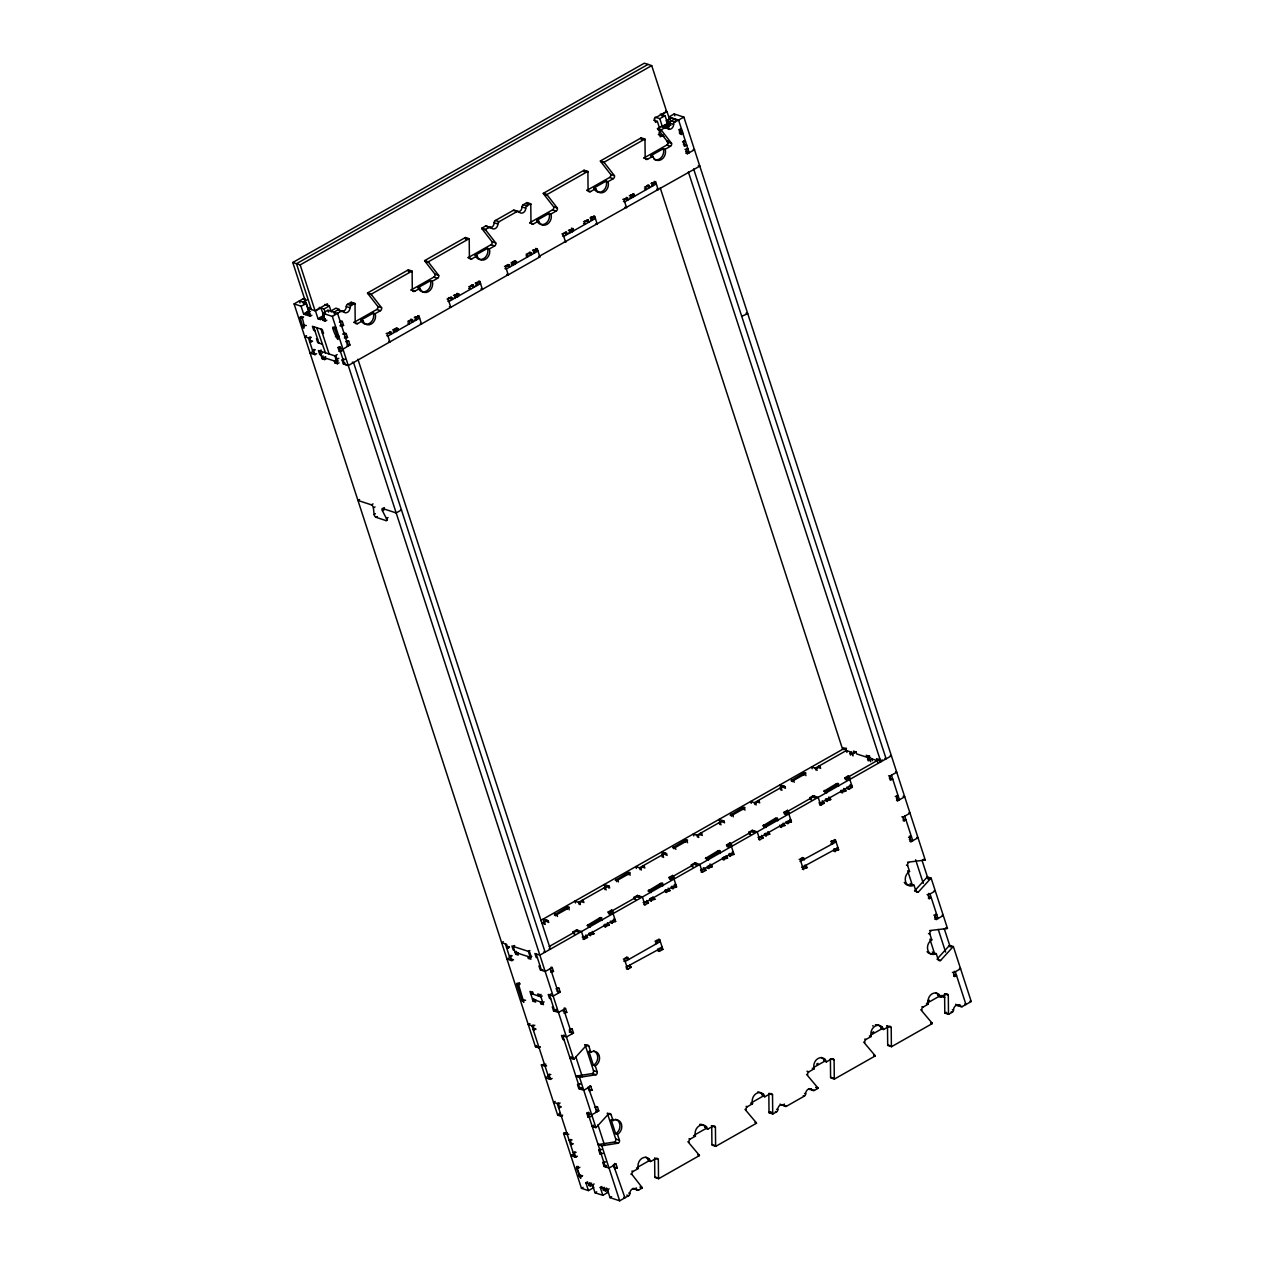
<?xml version="1.0" encoding="UTF-8"?>
<svg xmlns="http://www.w3.org/2000/svg" width="1264" height="1264" viewBox="0 0 1264 1264"><rect width="100%" height="100%" fill="white"/><g stroke="black" fill="none" stroke-linecap="round" stroke-linejoin="round"><path stroke-width="1.5" d="M454.598 295.112L455.972 295.665L459.211 294.006M569.432 230.001L570.601 231.391M630.515 195.304L631.415 196.078L634.244 194.782M305.161 299.189A2.244 1.833 -71.9 0 0 303.076 298.825L294.101 303.913L535.446 1046.718A2.244 1.833 -71.9 0 0 535.92 1046.339L536.694 1045.502M535.446 1046.718L539.143 1047.919A2.244 1.833 -71.9 0 0 539.617 1047.556L540.392 1046.703M596.071 1074.748L592.374 1073.547L576.431 1076.027A2.244 1.833 -71.9 0 0 575.894 1076.233L579.591 1077.434A2.244 1.833 -71.9 0 1 580.129 1077.244L596.071 1074.748A2.244 1.833 -71.9 0 0 597.193 1071.793L595.265 1065.9A7.837 6.399 -71.9 0 0 599.183 1055.535A7.837 6.399 -71.9 0 0 590.794 1052.138L588.882 1046.244A2.244 1.833 -71.9 0 0 586.496 1045.281L574.14 1058.821A2.244 1.833 -71.9 0 1 573.666 1059.2L569.969 1057.984A2.244 1.833 -71.9 0 0 570.443 1057.62L571.217 1056.767M545.89 1064.13L541.908 1064.762A2.244 1.833 -71.9 0 0 541.371 1064.952L557.677 1115.148A2.244 1.833 -71.9 0 0 558.151 1114.769L559.699 1113.078M557.677 1115.148L561.374 1116.349A2.244 1.833 -71.9 0 0 561.848 1115.986L562.622 1115.132M618.301 1143.177L614.604 1141.977L598.662 1144.457A2.244 1.833 -71.9 0 0 598.125 1144.663L601.822 1145.863A2.244 1.833 -71.9 0 1 602.359 1145.674L618.301 1143.177A2.244 1.833 -71.9 0 0 619.423 1140.223L617.511 1134.329A7.837 6.399 -71.9 0 0 621.414 1123.965A7.837 6.399 -71.9 0 0 613.04 1120.568L611.112 1114.674A2.244 1.833 -71.9 0 0 608.727 1113.71L596.371 1127.251A2.244 1.833 -71.9 0 1 595.897 1127.63L592.2 1126.414A2.244 1.833 -71.9 0 0 592.674 1126.05L593.448 1125.197M914.63 890.867L926.97 877.311A2.244 1.833 -71.9 0 1 927.444 876.947L931.141 878.148L947.447 928.329A2.244 1.833 -71.9 0 1 946.926 928.534L929.593 930.573M914.536 890.646L918.328 892.068L930.667 878.527A2.244 1.833 -71.9 0 1 931.141 878.148M937.635 958.444L949.201 945.741A2.244 1.833 -71.9 0 1 949.675 945.377L953.372 946.578L971.226 1001.515L962.252 1006.602A2.244 1.833 -71.9 0 1 960.166 1006.239A4.487 3.65 -71.9 0 0 955.995 1005.496A4.487 3.65 -71.9 0 0 953.53 1009.983A2.244 1.833 -71.9 0 1 952.298 1012.243L948.6 1014.344L944.903 1013.128A2.244 1.833 -71.9 0 1 944.793 1012.527L944.603 993.915M937.003 959.155L940.558 960.498L952.898 946.941A2.244 1.833 -71.9 0 1 953.372 946.578M526.582 255.77L526.63 255.044M512.362 262.248C510.688 264.271 516.486 262.47 516.628 261.458M375.392 513.674L374.097 514.638A2.244 0.964 60.5 0 0 376.072 517.339L386.041 520.594L387.353 519.852M377.383 516.597L376.072 517.339M311.876 315.273L310.233 316.205L292.774 262.485L644.324 63.2L651.718 65.617L666.618 111.469L654.325 118.453L655.589 122.387L657.359 121.391L659.618 128.375M648.021 64.401L296.471 263.702L311.371 309.554M292.774 262.485L300.168 264.903L651.718 65.617M302.839 302.049L307.026 299.884M294.101 303.913L301.085 306.188L306.473 303.565M324.216 316.063L320.74 307.895L315.463 310.897L307.673 308.353L309.317 307.405M309.064 313.172L306.093 314.862L305.461 312.887L309.08 310.833M301.085 306.188L303.629 314.057L309.064 311.118M300.121 317.375C303.629 312.761 306.899 343.982 300.121 317.375L301.764 316.442M305.461 312.887L307.12 313.44L310.423 311.576M301.97 317.975L303.613 317.043M303.36 317.469L300.2 317.612M307.12 313.44L307.768 315.4L310.407 313.914M669.572 119.464L667.013 111.595L661.736 114.597L662.336 116.43M319.271 307.421L324.042 308.985L329.319 305.999L331.231 311.892M655.1 117.141L659.776 118.658L665.054 115.672L667.597 123.54M326.855 320.171L325.211 321.103L322.652 313.235L327.929 310.249L337.583 313.409M669.778 119.527L668.94 116.936L674.202 113.95L683.871 117.11L925.216 859.915A2.244 1.833 -71.9 0 1 924.679 860.105L907.584 862.222M304.513 324.864L302.854 325.812L306.362 325.48M330.631 311.134L335.908 308.147L339.163 309.206L333.886 312.192M668.925 128.675L666.365 120.807L671.642 117.821M315.463 310.897L318.022 318.749L324.137 315.163M668.087 122.513L666.76 123.256L666.776 120.917M667.108 120.728L670.41 118.863M322.13 318.623L320.487 319.555L319.839 317.596L322.099 318.323L324.09 317.201M354.9 303.439L351.202 305.54A2.244 1.833 -71.9 0 0 349.97 307.8A4.487 3.65 -71.9 0 1 347.505 312.287A4.487 3.65 -71.9 0 1 343.334 311.544A2.244 1.833 -71.9 0 0 341.248 311.181L337.551 309.98A2.244 1.833 -71.9 0 1 339.637 310.344A4.487 3.65 -71.9 0 0 343.808 311.086A4.487 3.65 -71.9 0 0 346.273 306.583A2.244 1.833 -71.9 0 1 347.505 304.34L351.202 302.238L354.9 303.439A2.244 1.833 -71.9 0 1 355.01 304.039L355.2 322.668A2.244 1.833 -71.9 0 0 357.601 323.631L362.879 320.645A7.837 6.399 -71.9 0 0 371.253 324.042A7.837 6.399 -71.9 0 0 375.171 313.677L380.448 310.691A2.244 1.833 -71.9 0 0 381.57 307.721L371.474 294.717A2.244 1.833 -71.9 0 1 371.221 294.196L367.524 292.979L408.304 269.864L412.001 271.081A2.244 1.833 -71.9 0 1 412.111 271.681L412.301 290.293A2.244 1.833 -71.9 0 0 414.703 291.273L419.964 288.287A7.837 6.399 -71.9 0 0 428.354 291.668A7.837 6.399 -71.9 0 0 432.272 281.303L437.549 278.317A2.244 1.833 -71.9 0 0 438.671 275.362L428.575 262.343A2.244 1.833 -71.9 0 1 428.322 261.822L424.625 260.621L465.405 237.506L469.102 238.706A2.244 1.833 -71.9 0 1 469.213 239.307L469.402 257.935A2.244 1.833 -71.9 0 0 471.788 258.899L477.065 255.913A7.837 6.399 -71.9 0 0 485.455 259.31A7.837 6.399 -71.9 0 0 489.373 248.945L494.651 245.943A2.244 1.833 -71.9 0 0 495.772 242.988L485.676 229.985A2.244 1.833 -71.9 0 1 485.423 229.463L481.726 228.247L485.423 226.145A2.244 1.833 -71.9 0 1 487.509 226.525A4.487 3.65 -71.9 0 0 491.68 227.267A4.487 3.65 -71.9 0 0 494.145 222.764A2.244 1.833 -71.9 0 1 495.377 220.505L513.326 210.33A2.244 1.833 -71.9 0 1 515.412 210.693L519.109 211.91A4.487 3.65 -71.9 0 0 523.28 212.652A4.487 3.65 -71.9 0 0 525.745 208.149A2.244 1.833 -71.9 0 1 526.977 205.906L530.675 203.804A2.244 1.833 -71.9 0 1 530.785 204.405L530.975 223.033A2.244 1.833 -71.9 0 0 533.376 223.997L538.654 221.01A7.837 6.399 -71.9 0 0 547.028 224.392A7.837 6.399 -71.9 0 0 550.946 214.027L556.223 211.041A2.244 1.833 -71.9 0 0 557.345 208.086L547.249 195.067A2.244 1.833 -71.9 0 1 546.996 194.545L543.299 193.345L584.079 170.229L587.776 171.43A2.244 1.833 -71.9 0 1 587.886 172.03L588.076 190.659A2.244 1.833 -71.9 0 0 590.478 191.622L595.739 188.636A7.837 6.399 -71.9 0 0 604.129 192.033A7.837 6.399 -71.9 0 0 608.047 181.668L613.324 178.666A2.244 1.833 -71.9 0 0 614.446 175.712L604.35 162.708A2.244 1.833 -71.9 0 1 604.097 162.187L600.4 160.97L641.18 137.855L644.877 139.056A2.244 1.833 -71.9 0 1 644.988 139.672L645.177 158.284A2.244 1.833 -71.9 0 0 647.563 159.264L652.84 156.262A7.837 6.399 -71.9 0 0 661.23 159.659A7.837 6.399 -71.9 0 0 665.148 149.294L670.426 146.308A2.244 1.833 -71.9 0 0 671.547 143.338L661.451 130.334A2.244 1.833 -71.9 0 1 661.198 129.813L657.501 128.612L661.198 126.511A2.244 1.833 -71.9 0 1 663.284 126.874A4.487 3.65 -71.9 0 0 667.455 127.617A4.487 3.65 -71.9 0 0 669.92 123.114A2.244 1.833 -71.9 0 1 671.152 120.87L674.85 122.071L683.871 117.11M518.777 211.783A4.487 3.65 -71.9 0 0 522.048 206.948A2.244 1.833 -71.9 0 1 523.28 204.689L526.977 202.588L530.675 203.804M666.365 120.807L669.62 121.881L674.85 118.769L675.418 120.491M668.103 123.114L662.336 126.526L659.776 118.658M322.099 318.323L322.747 320.298L325.385 318.797M667.424 125.831L664.801 127.332L664.153 125.357L665.812 125.91L668.451 124.409M322.652 313.235L332.321 316.395L341.248 311.181M371.221 294.196L412.001 271.081M428.322 261.822L469.102 238.706M485.423 229.463L489.121 227.362A2.244 1.833 -71.9 0 1 491.206 227.725A4.487 3.65 -71.9 0 0 495.377 228.468A4.487 3.65 -71.9 0 0 497.842 223.965A2.244 1.833 -71.9 0 1 499.075 221.721L517.023 211.53A2.244 1.833 -71.9 0 1 519.109 211.91M546.996 194.545L587.776 171.43M604.097 162.187L644.877 139.056M661.198 129.813L664.896 127.711A2.244 1.833 -71.9 0 1 666.981 128.075A4.487 3.65 -71.9 0 0 671.152 128.817A4.487 3.65 -71.9 0 0 673.617 124.33A2.244 1.833 -71.9 0 1 674.85 122.071M669.098 126.368L666.46 127.869L665.812 125.91M660.756 131.867L659.002 132.862L660.282 136.796L663.347 135.043M306.488 335.671L304.735 336.666L309.664 338.278L311.323 337.346M310.186 336.872L308.432 337.867L313.756 354.252M339.953 325.78L341.801 326.381L343.571 325.385L342.291 321.451L339.368 322.083M678.626 129.765L681.533 129.149L680.38 128.77M335.466 326.665L332.827 328.166L334.676 328.766M679.4 131.567L680.869 130.871M311.687 340.68L309.712 341.801L312.587 341.28M334.644 328.656C327.06 319.334 345.23 357.064 334.644 328.656L336.287 327.708M681.659 134.616L680.917 132.357L682.576 131.409M679.89 133.7L682.813 133.083L680.964 132.467M353.904 322.431L376.751 309.475A2.244 1.833 -71.9 0 0 377.873 306.52L367.777 293.501A2.244 1.833 -71.9 0 1 367.524 292.979M411.005 290.056L433.852 277.116A2.244 1.833 -71.9 0 0 434.974 274.146L424.878 261.142A2.244 1.833 -71.9 0 1 424.625 260.621M468.091 257.698L490.953 244.742A2.244 1.833 -71.9 0 0 492.059 241.772L481.979 228.768A2.244 1.833 -71.9 0 1 481.726 228.247M529.679 222.78L552.526 209.84A2.244 1.833 -71.9 0 0 553.648 206.869L543.552 193.866A2.244 1.833 -71.9 0 1 543.299 193.345M586.78 190.422L609.627 177.466A2.244 1.833 -71.9 0 0 610.749 174.495L600.653 161.492A2.244 1.833 -71.9 0 1 600.4 160.97M643.866 158.047L666.728 145.091A2.244 1.833 -71.9 0 0 667.834 142.137L657.754 129.133A2.244 1.833 -71.9 0 1 657.501 128.612M373.322 313.077A7.837 6.399 -71.9 0 1 369.404 323.442A7.837 6.399 -71.9 0 1 361.03 320.045L373.322 313.077L375.171 313.677M430.424 280.703A7.837 6.399 -71.9 0 1 426.505 291.068A7.837 6.399 -71.9 0 1 418.115 287.671L430.424 280.703L432.272 281.303M487.525 248.329A7.837 6.399 -71.9 0 1 483.606 258.693A7.837 6.399 -71.9 0 1 475.217 255.312L487.525 248.329L489.373 248.945M549.097 213.426A7.837 6.399 -71.9 0 1 545.179 223.791A7.837 6.399 -71.9 0 1 536.805 220.394L549.097 213.426L550.946 214.027M606.199 181.052A7.837 6.399 -71.9 0 1 602.28 191.417A7.837 6.399 -71.9 0 1 593.89 188.036L606.199 181.052L608.047 181.668M651.892 157.494A7.837 6.399 -71.9 0 1 650.992 155.662L663.3 148.694L665.148 149.294M336.809 335.608L335.497 336.35L337.346 336.967M335.576 336.603L337.188 335.545M314.12 349.385L312.477 350.318L315.368 349.796M337.377 337.077L339.036 336.145M316.632 353.715L314.989 354.663L310.059 353.051L311.702 352.103M344.361 338.057L347.505 337.504L346.225 333.57L344.472 334.581L342.623 333.965M682.56 141.884L685.467 141.268L683.619 140.667M321.182 350.033L319.65 350.902L322.209 358.771L324.674 359.576L326.333 358.644M683.84 145.818L686.747 145.202L683.287 144.064M338.784 358.312L336.145 359.813L337.377 360.208L336.098 356.274L318.433 350.507L319.697 354.441L322.336 352.94M342.181 350.934L339.305 351.471L338.025 347.537L342.955 349.148L349.954 345.04L348.674 341.106L345.751 341.722M685.009 149.421L687.916 148.804L686.763 148.425M323.11 355.927L321.562 356.796L336.777 361.773M338.025 347.537L339.668 346.605M348.232 365.407L344.535 364.19L339.226 347.821L340.537 347.079M685.941 151.269L686.81 150.779M322.209 358.771L325.685 356.669M685.815 153.197L687.442 153.718L694.473 149.737M339.305 351.471L340.948 350.539M337.156 354.568L334.849 355.879L337.425 363.732L339.068 362.8M335.955 360.035L334.312 360.967L334.96 362.926L337.425 363.732M448.515 297.688L449.589 297.672M470.903 285.585L471.82 285.064M506.279 265.535L507.559 264.808M646.504 186.045L647.958 185.208M334.96 362.926L338.31 360.904M512.584 262.106L514.78 260.858M386.136 333.585L390.797 331.974L391.445 333.933L388.664 333.032M396.043 329.683L397.891 330.283L397.244 328.308L392.567 329.936M407.814 321.293L412.475 319.681L413.123 321.641L409.425 320.44M414.26 317.643L418.921 316.032L421.512 324.011L420.327 323.505M447.061 299.047L451.738 297.419L452.37 299.394L448.673 298.178M453.507 295.381L458.184 293.769L458.816 295.744L456.968 295.128M468.739 286.754L473.415 285.143L474.047 287.102L470.824 286.043M475.185 283.104L479.862 281.477L482.453 289.472L481.031 288.887M504.478 266.499L509.155 264.871L509.787 266.846L506.327 265.709M510.925 262.833L515.601 261.221L516.233 263.181L514.385 262.58L515.033 264.555M526.172 254.206L530.833 252.579L531.48 254.554L528.004 253.416M532.602 250.541L537.279 248.929L539.886 256.924L508.239 274.857L507.085 274.478M561.911 233.935L566.572 232.323L567.22 234.298L563.981 233.24M568.99 232.26L570.143 232.623L569.511 230.664L573.019 228.673L573.666 230.633L568.358 230.285M583.589 221.658L588.25 220.031L588.898 222.006L585.2 220.789M590.035 217.993L594.696 216.381L597.287 224.36L596.134 223.981M622.836 199.396L627.513 197.784L628.145 199.744L625.143 198.764M629.282 195.746L633.959 194.135L634.591 196.094L632.743 195.493L633.39 197.453M644.514 187.104L649.19 185.492L649.822 187.451L646.599 186.408M656.569 189.173L658.228 189.821L655.637 181.842L650.96 183.454M507.038 274.351L508.191 274.73L348.279 365.533L343.35 363.921L342.07 359.987L343.713 359.055M393.215 331.895L394.368 332.274L393.752 330.22L398.271 328.545M573.319 229.321L571.849 230.159L572.45 231.991M345.277 359.26L342.07 359.987M343.35 363.921L344.993 362.989M359.592 499.517L357.949 500.449L371.395 504.842A2.244 0.964 60.5 0 1 373.401 507.859L374.097 514.638M371.395 504.842L373.038 503.894M373.401 507.859L375.045 506.927M386.041 520.594A2.244 0.964 60.5 0 0 386.5 518.682L382.439 510.814A2.244 0.964 60.5 0 1 382.739 508.539L384.382 507.607M382.439 510.814L384.082 509.882M388.048 517.513L386.5 518.682M503.277 941.712L501.634 942.644L506.564 944.255L507.844 948.19L509.487 947.257M540.629 920.54L842.788 749.252L846.501 748.241M541.687 923.241L546.933 920.271L547.533 922.12M846.485 750.468L815.28 768.149L815.88 769.997M544.01 924.11L543.409 922.262L548.165 920.682L548.766 922.515M575.468 902.97L574.867 901.137L579.797 902.749L583.32 900.742L583.921 902.591M604.95 889.572L604.35 887.723L609.106 886.127L609.69 887.976M636.408 868.431L635.808 866.583L640.737 868.194L644.261 866.203L644.845 868.052M662.368 857.008L661.767 855.175L666.507 853.579L667.108 855.428M693.825 835.883L693.225 834.035L698.155 835.646L701.662 833.655L702.263 835.488M719.785 824.46L719.184 822.627L723.94 821.031L724.541 822.88M751.243 803.335L750.642 801.487L755.572 803.098L759.095 801.107L759.696 802.94M780.725 789.921L780.125 788.088L784.881 786.492L785.481 788.325M812.183 768.781L811.583 766.948L816.512 768.559L820.036 766.569L820.636 768.401M508.918 946.483L506.611 947.795L507.844 948.19M850.514 755.129L849.914 753.297L851.683 752.285L852.631 755.24M514.685 945.535L513.137 946.404L515.696 954.273L518.161 955.078L517.529 953.119M849.914 753.297L852.378 754.087L856.234 751.922M516.597 951.429L515.048 952.298L530.264 957.275L531.796 956.39M511.019 955.363L509.376 956.311L512.252 955.774M508.602 958.096L506.959 959.028L511.888 960.64L513.532 959.708M515.696 954.273L518.335 952.772M854.148 753.091L853.5 751.132L855.965 751.938L856.613 753.897L866.883 757.262L869.521 755.761M512.41 959.234L510.656 960.229L505.331 943.86M529.885 950.496L528.352 951.365L530.912 959.234L528.447 958.428L527.799 956.469M868.194 760.896L867.594 759.064L870.675 757.31M867.594 759.064L870.059 759.869L871.812 758.874L877.153 760.612M573.603 933.78L573.003 931.931L576.526 929.941L581.456 931.552L584.015 939.405L587.523 937.414L585.722 935.076M608.758 913.84L608.158 912.008L611.681 910.017L613.514 912.26M634.544 899.225L633.943 897.393L637.451 895.402L642.396 897.013L644.94 904.866L648.464 902.875L646.662 900.537M669.699 879.302L669.098 877.453L672.606 875.462L674.439 877.706M691.977 866.677L691.376 864.845L694.884 862.854L699.814 864.465L702.357 872.318L705.881 870.327L705.233 868.352L703.384 867.752M727.132 846.754L726.531 844.905L730.039 842.914L731.872 845.158M749.378 834.129L748.778 832.281L752.301 830.29L757.231 831.902L759.79 839.77L763.298 837.779L761.497 835.425M784.533 814.206L783.933 812.357L787.456 810.366L789.289 812.61M810.319 799.591L809.718 797.742L813.226 795.751L818.171 797.363L820.715 805.231L824.239 803.225L822.2 800.807M845.474 779.651L844.873 777.818L848.381 775.827L850.214 778.071M549.161 946.546L577.759 930.336L578.359 932.184M879.902 759.064L846.106 778.213L846.706 780.062M528.447 958.428L531.085 956.943M877.753 762.461L876.521 758.653L878.986 759.459L879.618 761.418L882.256 759.933M583.383 936.466L587.523 937.414M589.609 932.927L593.969 933.764L592.168 931.426M604.84 924.3L609.201 925.122L607.415 922.783M650.328 898.514L651.197 898.009M665.559 889.872L670.141 890.583L668.119 888.165M671.784 886.348L676.588 886.933L674.028 879.065L669.098 877.453M700.856 869.869L702.184 869.111L705.881 870.327M708.409 865.587L712.327 866.677L711.679 864.702L709.72 864.165M723.64 856.945L727.558 858.035L725.994 855.76M729.865 853.421L734.005 854.385L731.445 846.517L726.531 844.905M758.937 836.942L763.298 837.779M765.384 833.292L769.744 834.114L767.833 831.744M819.657 802.514L824.239 803.225M826.103 798.864L830.685 799.575L830.037 797.616L828.536 797.126M841.113 790.363L845.916 790.948L845.268 788.973L843.657 788.452M589.293 935.376L593.969 933.764M604.524 926.749L609.201 925.122M610.97 923.083L615.647 921.472L613.087 913.619L608.158 912.008M650.233 900.837L654.91 899.225L652.872 896.808M665.464 892.194L670.141 890.583M671.911 888.545L676.588 886.933M707.65 868.289L712.327 866.677M722.882 859.646L727.558 858.035M729.328 855.997L734.005 854.385M765.068 835.741L769.744 834.114M780.299 827.098L784.976 825.487L783.19 823.148M786.745 823.449L791.422 821.837L788.862 813.969L783.933 812.357M826.008 801.186L830.685 799.575M841.239 792.56L845.916 790.948M847.449 788.831L848.839 789.273L852.363 787.282L849.803 779.43L844.873 777.818M519.425 982.697L516.786 984.198L522.158 1000.709L523.817 1002.352L518.635 984.798C518.066 981.591 514.527 984.166 518.635 984.798L520.278 983.866M542.793 969.551L541.482 970.294L536.157 953.925M550.567 972.079L553.49 971.447L552.21 967.529L545.179 971.51L540.249 969.899L538.97 965.965L540.202 966.375M888.545 775.827L889.698 776.207L896.729 772.225L895.576 771.846M889.809 779.762L892.732 779.145L889.256 778.008M532.823 992.161L530.627 993.393L540.897 996.759L542.209 996.016M523.754 999.634L522.111 1000.582L525.603 1000.251M533.85 998.544L532.539 999.303L542.809 1002.652M541.071 994.452L538.432 995.953L537.785 993.978L540.249 994.784L543.457 1004.611L540.976 1003.806L540.344 1001.846M533.092 994.199L532.444 992.24L529.979 991.434L533.171 1001.262L535.81 999.761M550.741 998.797L549.508 998.402L548.228 994.468L553.158 996.079L560.189 992.098L558.909 988.164L556.002 988.78M895.244 796.462L898.151 795.846L896.998 795.467M551.104 993.931L549.461 994.863L554.785 1011.247L556.429 1010.315M896.397 798.2L897.377 797.631M896.524 800.396L897.677 800.776L904.708 796.794L903.096 796.257M540.976 1003.806L544.136 1001.91M626.739 957.259L624.985 958.254L628.682 959.471L626.897 957.117M802.514 857.624L800.76 858.619L804.457 859.82L802.672 857.482M623.373 959.123L628.05 957.496M655.021 941.174L659.682 939.563L662.873 949.39L659.366 951.381L657.975 950.939M799.148 859.473L803.825 857.861M830.796 841.54L835.457 839.928L838.648 849.756L833.987 851.367M626.217 966.865L627.102 966.375M801.992 867.23L803.319 866.472L807.017 867.689L806.369 865.714L804.757 865.192M833.64 849.282L834.509 848.792M529.885 1023.603L528.241 1024.535L533.171 1026.147L534.814 1025.215M553.506 1007.313L552.273 1006.918L553.553 1010.837L556.176 1009.351M626.344 968.872L627.718 969.314L631.242 967.323L629.677 965.064M802.34 869.3L807.017 867.689M533.25 1024.993L531.939 1025.752L549.24 1078.982L550.551 1078.224M563.87 1013.017L566.793 1012.401L565.514 1008.467L558.483 1012.448L553.553 1010.837M901.848 816.781L903.002 817.144L910.033 813.163L908.879 812.784M535.193 1028.548L533.218 1029.67L536.094 1029.149M903.112 820.699L906.035 820.083L903.033 819.104M564.044 1039.751L562.812 1039.34L561.532 1035.406L566.462 1037.017L573.493 1033.036L572.213 1029.101L569.306 1029.718M908.547 837.416L911.455 836.8L909.385 836.12M564.076 1035.058L562.764 1035.816L580.05 1089.047L582.262 1087.798M569.353 1032.072L570.491 1032.056M909.48 839.264L910.364 838.775M909.827 841.334L910.981 841.713L918.012 837.732L916.858 837.353M549.603 1074.116L547.96 1075.048L550.835 1074.511M547.186 1076.833L545.527 1077.765L550.472 1079.377L552.115 1078.445M589.15 1090.816L592.058 1090.2L590.794 1086.266L583.763 1090.247L578.817 1088.636L577.553 1084.702L579.196 1083.769M580.761 1083.991L577.553 1084.702M555.165 1101.402L553.521 1102.334L558.451 1103.946L560.094 1103.014M578.817 1088.636L580.808 1087.514M558.53 1102.793L557.219 1103.535L574.504 1156.765L575.831 1156.023M927.112 894.564L928.282 894.944L935.313 890.962L934.143 890.583M560.473 1106.348L558.498 1107.469L561.374 1106.948M928.392 898.499L931.315 897.882L928.297 896.903M590.967 1116.602L588.076 1117.139L586.812 1113.205L591.742 1114.816L598.773 1110.835L597.493 1106.901L594.586 1107.517M933.827 915.199L936.735 914.583L935.581 914.204M586.812 1113.205L588.455 1112.273M589.356 1112.857L588.044 1113.616L605.33 1166.83L606.657 1166.087M934.76 917.064L935.629 916.558M934.633 918.991L936.261 919.513L943.292 915.531L942.138 915.152M588.076 1117.139L589.735 1116.207M570.838 1139.464L569.195 1140.397L572.071 1139.859M572.118 1143.383L570.459 1144.315L573.35 1143.794M574.883 1151.899L573.24 1152.831L576.115 1152.31M572.466 1154.632L570.807 1155.565L575.736 1157.176L577.395 1156.244M602.944 1153.447L600.052 1153.985L598.773 1150.05L600.432 1149.118M601.664 1149.529L598.773 1150.05M578.359 1166.514L576.384 1167.636C587.744 1196.076 572.513 1157.777 578.233 1168.236L579.876 1167.304M600.052 1153.985L601.711 1153.052M579.133 1176.057L580.697 1174.888M614.43 1168.615L617.338 1167.983L616.058 1164.065L609.027 1168.047L604.097 1166.435L602.817 1162.501L604.476 1161.569M605.709 1161.964L602.817 1162.501M582.214 1175.678L579.054 1175.82M581.013 1176.784L582.625 1175.725M604.097 1166.435L606.072 1165.313M952.392 972.364L953.546 972.743L960.577 968.761L959.423 968.382M592.626 1187.259L593.717 1187.607L588.439 1190.593L585.88 1182.741L587.539 1181.808M585.88 1182.741L588.36 1183.546L590.004 1182.614M567.125 1132.718L564.139 1133.192A2.244 1.833 -71.9 0 0 563.602 1133.381L581.456 1188.318L583.099 1187.386M953.672 976.298L956.579 975.682L953.577 974.702M594.127 1183.957L590.651 1186.059L590.019 1184.084L591.663 1183.151M588.36 1183.546L588.992 1185.506L590.967 1184.384M647.942 1159.752L649.38 1158.93M705.043 1127.377L706.481 1126.572M762.145 1095.019L763.567 1094.197M816.576 1064.146L818.013 1063.34M823.717 1060.101L825.155 1059.295M872.255 1032.593L873.677 1031.787M880.818 1027.743L882.256 1026.921M927.918 1001.041L929.356 1000.219M937.92 995.368L939.342 994.563M606.894 1188.618L608.095 1192.315L602.833 1195.302L600.274 1187.433L601.917 1186.501M638.036 1167.02L648.811 1160.905L650.66 1161.521L655.937 1158.519A2.244 1.833 -71.9 0 1 658.323 1159.499L658.512 1178.111A2.244 1.833 -71.9 0 0 658.623 1178.727L699.403 1155.596A2.244 1.833 -71.9 0 0 699.15 1155.075L687.9 1141.692M695.137 1134.645L705.912 1128.547L707.761 1129.147L713.022 1126.161A2.244 1.833 -71.9 0 1 715.424 1127.125L715.614 1145.753A2.244 1.833 -71.9 0 0 715.724 1146.353L756.504 1123.238A2.244 1.833 -71.9 0 0 756.251 1122.716L745.002 1109.334M764.846 1096.773L762.998 1096.172L750.705 1103.156L752.554 1103.756A7.837 6.399 -71.9 0 1 756.472 1093.392A7.837 6.399 -71.9 0 1 764.846 1096.773L770.124 1093.787A2.244 1.833 -71.9 0 1 772.525 1094.766L772.715 1113.379A2.244 1.833 -71.9 0 0 772.825 1113.979L776.523 1111.878A2.244 1.833 -71.9 0 0 777.755 1109.634A4.487 3.65 -71.9 0 1 780.22 1105.131A4.487 3.65 -71.9 0 1 784.391 1105.874A2.244 1.833 -71.9 0 0 786.477 1106.253L804.425 1096.062A2.244 1.833 -71.9 0 0 805.658 1093.818A4.487 3.65 -71.9 0 1 808.123 1089.315A4.487 3.65 -71.9 0 1 812.294 1090.058A2.244 1.833 -71.9 0 0 814.379 1090.421L818.077 1088.32A2.244 1.833 -71.9 0 0 817.824 1087.814L806.574 1074.416M813.811 1067.369L824.586 1061.27L826.435 1061.871L831.712 1058.884A2.244 1.833 -71.9 0 1 834.098 1059.848L834.287 1078.476A2.244 1.833 -71.9 0 0 834.398 1079.077L875.178 1055.961A2.244 1.833 -71.9 0 0 874.925 1055.44L863.675 1042.057M870.912 1034.995L881.687 1028.896L883.536 1029.496L888.797 1026.51A2.244 1.833 -71.9 0 1 891.199 1027.49L891.389 1046.102A2.244 1.833 -71.9 0 0 891.499 1046.703L932.279 1023.587A2.244 1.833 -71.9 0 0 932.026 1023.066L920.777 1009.683M940.621 997.138L938.773 996.538L926.48 1003.505L928.329 1004.106A7.837 6.399 -71.9 0 1 932.247 993.741A7.837 6.399 -71.9 0 1 940.621 997.138L945.899 994.152A2.244 1.833 -71.9 0 1 948.3 995.116L948.49 1013.744A2.244 1.833 -71.9 0 0 948.6 1014.344M590.019 1184.084L592.484 1184.889L595.028 1192.758L596.687 1191.826M600.274 1187.433L602.738 1188.239L604.382 1187.307M941.08 995.716L942.96 995.526M609.106 1188.855L605.63 1190.941L604.998 1188.982L607.463 1189.787L610.022 1197.64L619.676 1200.8L628.65 1195.712A2.244 1.833 -71.9 0 0 629.883 1193.453A4.487 3.65 -71.9 0 1 632.348 1188.966A4.487 3.65 -71.9 0 1 636.519 1189.708A2.244 1.833 -71.9 0 0 638.604 1190.072L642.302 1187.97A2.244 1.833 -71.9 0 0 642.049 1187.449L631.968 1174.446A2.244 1.833 -71.9 0 1 633.074 1171.475L638.352 1168.489A7.837 6.399 -71.9 0 1 642.27 1158.124A7.837 6.399 -71.9 0 1 650.66 1161.521M689.054 1142.071A2.244 1.833 -71.9 0 1 690.176 1139.117L695.453 1136.115A7.837 6.399 -71.9 0 1 699.371 1125.75A7.837 6.399 -71.9 0 1 707.761 1129.147M746.155 1109.713A2.244 1.833 -71.9 0 1 747.277 1106.743L752.554 1103.756M807.743 1074.795A2.244 1.833 -71.9 0 1 808.849 1071.84L814.127 1068.838A7.837 6.399 -71.9 0 1 818.045 1058.474A7.837 6.399 -71.9 0 1 826.435 1061.871M864.829 1042.437A2.244 1.833 -71.9 0 1 865.951 1039.466L871.228 1036.48A7.837 6.399 -71.9 0 1 875.146 1026.115A7.837 6.399 -71.9 0 1 883.536 1029.496M921.93 1010.062A2.244 1.833 -71.9 0 1 923.052 1007.108L928.329 1004.106M604.998 1188.982L606.641 1188.049M602.738 1188.239L603.37 1190.214L605.029 1189.266M610.022 1197.64L611.665 1196.708M636.519 1189.708L632.822 1188.492A2.244 1.833 -71.9 0 0 634.907 1188.871L636.519 1187.939M768.828 1093.55L769.018 1112.178A2.244 1.833 -71.9 0 0 769.128 1112.778L770.977 1111.72M780.093 1104.072A4.487 3.65 -71.9 0 1 780.694 1104.673A2.244 1.833 -71.9 0 0 782.779 1105.036L784.454 1104.088M812.294 1090.058L808.597 1088.857A2.244 1.833 -71.9 0 0 810.682 1089.22L811.14 1088.952M944.903 1013.128L946.294 1012.338M955.631 1004.264A4.487 3.65 -71.9 0 1 956.469 1005.022A2.244 1.833 -71.9 0 0 958.554 1005.401L959.945 1004.611M395.948 329.857L396.675 331.642M541.371 1064.952L545.068 1066.168A2.244 1.833 -71.9 0 1 545.606 1065.963L546.601 1065.805M563.602 1133.381L567.299 1134.598A2.244 1.833 -71.9 0 1 567.836 1134.393L568.832 1134.235M679.432 130.777L680.917 132.357M683.208 141.947L683.698 140.92M322.304 333.032L323.537 333.443L322.257 329.509L312.398 326.286L313.677 330.22L314.91 330.615M316.711 327.692L325.417 352.798M318.876 343.05L313.63 326.697M322.431 344.203L317.722 342.67L316.442 338.736L317.675 339.131M665.559 111.121L667.013 111.595M660.282 114.108L665.054 115.672M668.94 116.936L678.594 120.096M669.92 123.114L673.617 124.33M653.662 120.175L657.359 121.391M663.284 126.874L666.981 128.075M661.198 126.511L664.896 127.711M657.754 129.133L661.451 130.334M658.339 134.584L663.884 136.401M668.245 141.331L667.013 140.936L667.929 143.78M693.272 149.452L694.505 149.863M667.834 142.137L671.547 143.338M666.728 145.091L670.426 146.308M685.846 151.743L689.228 152.849L678.547 119.969M641.18 137.855A2.244 1.833 -71.9 0 1 641.29 138.455L644.988 139.672M699.829 166.232L698.281 165.742L699.798 166.121L538.906 256.497M693.636 168.934L886.127 758.827L884.895 758.432M650.992 155.662L652.84 156.262M688.359 171.92L880.85 761.829L879.618 761.418M644.024 157.905L647.563 159.264M600.653 161.492L604.35 162.708M654.246 181.384L655.637 181.842M652.382 182.648L656.316 183.928L624.669 201.861L623.515 201.482M651.608 185.413L652.761 185.792L651.624 183.059M648.037 185.113L649.19 185.492M610.749 174.495L614.446 175.712M609.627 177.466L613.324 178.666M644.466 188.842L646.315 189.458L645.683 187.483M584.079 170.229A2.244 1.833 -71.9 0 1 584.189 170.83L587.886 172.03M632.806 193.755L633.959 194.135M629.93 197.705L631.084 198.085L630.436 196.125M626.359 197.405L627.513 197.784M593.89 188.036L595.739 188.636M586.923 190.279L590.478 191.622M624.969 207.233L626.596 207.754L623.989 199.775M543.552 193.866L547.249 195.067M593.543 216.002L594.696 216.381M590.904 217.013L595.376 218.467L563.744 236.4L562.591 236.02M553.648 206.869L557.345 208.086M590.667 219.968L591.821 220.347L591.189 218.372M587.096 219.652L588.25 220.031M596.102 223.87L597.256 224.249M552.526 209.84L556.223 211.041M526.977 202.588A2.244 1.833 -71.9 0 1 527.088 203.188L530.785 204.405M583.526 223.396L585.374 223.997L584.742 222.022M523.28 204.689L526.977 205.906M522.048 206.948L525.745 208.149M571.407 228.136L573.019 228.673M513.326 210.33L517.023 211.53M536.805 220.394L538.654 221.01M565.419 231.944L566.572 232.323M529.821 222.654L530.975 223.033M530.137 222.938L533.376 223.997M564.455 241.803L565.608 242.182M564.502 241.93L565.656 242.293L563.065 234.314M495.377 220.505L499.075 221.721M494.145 222.764L497.842 223.965M487.509 226.525L491.206 227.725M485.423 226.145L489.121 227.362M746.044 313.093L747.719 313.646L741.605 316.348M481.979 228.768L485.676 229.985M535.667 248.408L537.279 248.929M533.724 249.64L537.974 251.015L506.327 268.963L504.936 268.505M533.25 252.516L534.403 252.895L533.771 250.92M529.442 252.136L530.833 252.579M538.733 256.545L539.886 256.924M492.059 241.772L495.772 242.988M526.108 255.944L527.957 256.545L527.325 254.585M490.953 244.742L494.651 245.943M465.405 237.506A2.244 1.833 -71.9 0 1 465.515 238.106L469.213 239.307M514.448 260.842L515.601 261.221M511.335 264.729L512.726 265.187L512.078 263.212M508.002 264.492L509.155 264.871M475.217 255.312L477.065 255.913M468.249 257.556L471.788 258.899M424.878 261.142L428.575 262.343M478.708 281.098L479.862 281.477M477.065 282.441L480.541 283.563L448.894 301.511L447.74 301.132M475.833 285.064L476.986 285.443L476.338 283.468M472.262 284.763L473.415 285.143M434.974 274.146L438.671 275.362M433.852 277.116L437.549 278.317M468.691 288.492L470.54 289.093L469.892 287.133M408.304 269.864A2.244 1.833 -71.9 0 1 408.414 270.464L412.111 271.681M457.031 293.39L458.184 293.769M454.155 297.356L455.309 297.735L454.661 295.76M450.584 297.056L451.738 297.419M418.115 287.671L419.964 288.287M411.148 289.93L414.703 291.273M449.384 306.82L450.821 307.405L448.214 299.426M367.777 293.501L371.474 294.717M417.768 315.652L418.921 316.032M415.208 316.679L419.601 318.117L387.969 336.05L386.8 335.671M377.873 306.52L381.57 307.721M414.892 319.602L416.046 319.982L415.414 318.022M410.863 319.144L412.475 319.681M376.751 309.475L380.448 310.691M351.202 302.238A2.244 1.833 -71.9 0 1 351.313 302.839L355.01 304.039M407.751 323.031L409.599 323.631L408.967 321.672M347.505 304.34L351.202 305.54M346.273 306.583L349.97 307.8M324.643 304.466L329.319 305.999M396.09 327.945L397.244 328.308M339.637 310.344L343.334 311.544M303.076 298.825L305.161 299.505M361.03 320.045L362.879 320.645M306.346 303.202L299.363 300.927L300.026 302.965M389.644 331.595L390.797 331.974M354.046 322.288L357.601 323.631M340.664 320.93L342.291 321.451M340.553 324.406L343.571 325.385M389.833 341.817L388.68 341.438L389.881 341.944L387.29 333.965M303.629 314.057L306.093 314.862M307.768 315.4L310.233 316.205M318.022 318.749L320.487 319.555M322.747 320.298L325.211 321.103M344.598 333.048L346.225 333.57M344.503 336.524L347.505 337.504M347.284 340.664L348.674 341.106M346.936 344.061L349.954 345.04M347 345.751L348.232 346.162L337.551 313.282M339.226 347.821L342.923 349.022M357.902 359.245L550.393 949.153L549.161 948.743M352.324 362.136L353.557 362.531L545.132 952.14L543.899 951.745M319.697 354.441L320.93 354.836M400.609 509.661L401.446 509.945L396.169 512.931L382.739 508.539M890.251 755.461L891.404 755.84L539.854 955.126L534.925 953.514L536.205 957.448L537.437 957.859M846.343 750.547L851.683 752.285M820.036 766.569L818.803 766.158L819.388 768.006M896.966 798.974L899.431 799.78L891.452 775.211M850.103 784.786L851.715 785.323L820.083 803.256L818.93 802.877M848.887 786.161L852.363 787.282M847.054 786.935L848.839 789.273M840.718 790.632L842.393 792.939M825.376 799.227L827.162 801.566M784.881 786.492L779.935 784.881L780.536 786.729M809.718 797.742L811.551 799.986M819.562 804.852L820.715 805.231M909.448 839.644L912.734 840.718L904.755 816.149M759.095 801.107L757.863 800.697L758.463 802.545M923.368 859.299L925.216 859.915M923.305 859.662L924.679 860.105M789.621 819.483L790.79 819.862L759.143 837.795L757.989 837.432M788.183 820.778L791.422 821.837M786.113 821.474L787.914 823.828M834.303 839.549L835.457 839.928M781.737 824.428L784.976 825.487M906.462 865.176L907.631 865.556L909.543 871.449A7.837 6.399 -71.9 0 0 905.624 881.814A7.837 6.399 -71.9 0 0 914.014 885.211L915.926 891.104A2.244 1.833 -71.9 0 0 918.328 892.068M779.777 825.171L781.468 827.478M830.969 843.357L832.581 843.878L831.949 841.919M837.1 847.48L838.032 847.781L801.945 867.42M909.543 871.449L907.694 870.849L912.166 884.61L914.014 885.211M926.97 877.311L930.667 878.527M835.646 848.76L838.648 849.756M833.576 849.471L835.141 851.746M764.436 833.766L766.221 836.12M723.94 821.031L719.011 819.42L719.611 821.268M748.778 832.281L750.611 834.54M928.487 893.443L930.035 893.948L938.014 918.517L934.775 917.459M758.621 839.391L759.79 839.77M800.033 861.511L836.104 841.887L832.407 840.686L832.881 842.156M701.662 833.655L700.43 833.245L701.03 835.093M732.219 852.047L733.373 852.426L701.741 870.359L700.572 869.98M728.696 854.037L730.481 856.376M946.057 927.887L947.447 928.329M945.772 928.155L946.926 928.534M722.36 857.719L724.035 860.026M928.471 933.527L929.862 933.985L931.773 939.879A7.837 6.399 -71.9 0 0 927.855 950.244A7.837 6.399 -71.9 0 0 936.245 953.641L938.157 959.534A2.244 1.833 -71.9 0 0 940.558 960.498M707.24 866.393L708.804 868.668M931.773 939.879L929.925 939.278L934.396 953.04L936.245 953.641M666.507 853.579L661.578 851.968L662.194 853.816M949.201 945.741L952.898 946.941M691.376 864.845L693.209 867.088M700.983 871.86L702.357 872.318M644.261 866.203L643.028 865.808L643.613 867.641M954.083 971.337L955.315 971.747L965.949 1004.501L964.701 1004.09M674.328 884.437L675.94 884.974L644.308 902.907L643.155 902.528M671.279 886.585L673.064 888.924M664.943 890.267L666.618 892.574M969.978 1001.104L971.226 1001.515M944.745 993.773L945.899 994.152M651.434 898.088L654.91 899.225M944.824 993.978L948.3 995.116M649.601 898.878L651.387 901.216M609.106 886.127L604.16 884.516L604.761 886.364M941.317 996.459L944.714 997.565M633.943 897.393L635.776 899.636M645.225 901.817L648.464 902.875M958.554 1005.401L962.252 1006.602M956.469 1005.022L960.166 1006.239M643.787 904.487L644.94 904.866M952.377 1009.62L953.53 1009.983M951.144 1011.864L952.298 1012.243M944.793 1012.527L948.49 1013.744M921.898 1006.729L923.052 1007.108M583.32 900.742L582.088 900.347L582.688 902.196M613.625 919.054L615.015 919.513L583.368 937.446L582.214 937.066M930.873 1022.687L932.026 1023.066M930.889 1023.145L932.279 1023.587M612.408 920.413L615.647 921.472M610.338 921.124L612.139 923.463M658.528 939.184L659.682 939.563M604.002 924.821L605.693 927.128M655.416 943.07L656.806 943.529L656.174 941.554M661.325 947.131L662.257 947.431L626.17 967.055M659.176 948.19L662.873 949.39M657.564 949.043L659.366 951.381M886.728 1025.831L891.199 1027.49M588.661 933.417L590.446 935.755M548.165 920.682L543.236 919.07L543.836 920.903M573.003 931.931L574.836 934.175M582.846 939.026L584.015 939.405M869.379 1035.88L871.228 1036.48M887.265 1025.768A2.244 1.833 -71.9 0 1 887.502 1026.273L887.691 1044.901L891.389 1046.102M891.499 1046.703L887.802 1045.502A2.244 1.833 -71.9 0 1 887.691 1044.901M864.797 1039.087L865.951 1039.466M623.642 960.956L625.174 961.462L660.329 941.538L656.632 940.321L657.233 942.17M628.24 966.344L631.242 967.323M873.772 1055.061L874.925 1055.44M874.024 1055.582L875.178 1055.961M514.432 950.338L513.2 949.943L511.92 946.009L529.584 951.776L530.864 955.71L529.632 955.3M551.057 967.15L552.21 967.529M834.098 1059.848L830.401 1058.647L830.59 1077.26A2.244 1.833 -71.9 0 0 830.701 1077.876L834.398 1079.077M550.472 970.468L553.49 971.447M812.278 1068.238L814.127 1068.838M557.756 987.784L558.909 988.164M830.59 1077.26L834.287 1078.476M807.001 1071.224L808.849 1071.84M556.713 990.96L560.189 992.098M815.975 1087.198L817.824 1087.814M816.007 1087.64L818.077 1088.32M564.123 1008.008L565.514 1008.467M810.682 1089.22L814.379 1090.421M533.171 1001.262L535.636 1002.068L535.004 1000.108M563.08 1011.184L566.793 1012.401M804.504 1093.439L805.658 1093.818M803.272 1095.683L804.425 1096.062M570.601 1028.58L572.213 1029.101M768.97 1093.407L770.124 1093.787M769.049 1093.629L772.525 1094.766M570.712 1032.135L573.493 1033.036M782.779 1105.036L786.477 1106.253M780.694 1104.673L784.391 1105.874M584.632 1044.664L588.882 1046.244M776.602 1109.255L777.755 1109.634M775.369 1111.498L776.523 1111.878M595.265 1065.9L593.416 1065.299L588.945 1051.537L590.794 1052.138M769.018 1112.178L772.715 1113.379M769.128 1112.778L772.825 1113.979M746.123 1106.363L747.277 1106.743M535.92 1046.339L539.617 1047.556M570.443 1057.62L574.14 1058.821M755.098 1122.337L756.251 1122.716M755.351 1122.859L756.504 1123.238M585.185 1045.028L593.48 1070.592L597.193 1071.793M541.908 1064.762L545.606 1065.963M576.431 1076.027L580.129 1077.244M711.411 1125.624L713.022 1126.161M589.624 1085.887L590.794 1086.266M715.424 1127.125L711.727 1125.924L711.916 1144.536A2.244 1.833 -71.9 0 0 712.027 1145.152L715.724 1146.353M588.108 1086.961L597.019 1111.83L595.85 1111.451M588.36 1088.983L592.058 1090.2M693.604 1135.514L695.453 1136.115M596.339 1106.521L597.493 1106.901M711.916 1144.536L715.614 1145.753M689.022 1138.738L690.176 1139.117M607.336 1113.252L608.727 1113.71M611.112 1114.674L607.415 1113.458L615.726 1139.006A2.244 1.833 -71.9 0 1 614.604 1141.977M595.992 1109.918L598.773 1110.835M617.511 1134.329L615.647 1133.729L611.191 1119.967L613.04 1120.568M697.997 1154.711L699.15 1155.075M698.249 1155.233L699.403 1155.596M558.151 1114.769L561.848 1115.986M592.674 1126.05L596.371 1127.251M615.726 1139.006L619.423 1140.223M654.768 1158.156L658.323 1159.499M564.139 1133.192L567.836 1134.393M598.662 1144.457L602.359 1145.674M636.503 1167.889L638.352 1168.489M614.446 1163.528L616.058 1164.065M654.626 1158.282L654.815 1176.91L658.512 1178.111M658.623 1178.727L654.926 1177.511A2.244 1.833 -71.9 0 1 654.815 1176.91M613.388 1164.76L624.953 1197.814L623.705 1197.403M631.921 1171.096L633.074 1171.475M613.64 1166.783L617.338 1167.983M630.799 1174.066L631.968 1174.446M640.2 1186.849L642.049 1187.449M640.232 1187.291L642.302 1187.97M634.907 1188.871L638.604 1190.072M628.729 1193.09L629.883 1193.453M626.802 1195.112L628.65 1195.712M588.992 1185.506L590.651 1186.059M603.37 1190.214L605.63 1190.941M607.131 1191.984L608.095 1192.315M581.456 1188.318L588.439 1190.593M595.028 1192.758L602.833 1195.302M922.072 860.421L928.218 879.349M944.208 928.534L950.228 947.052M679.779 130.145L681.059 134.079M683.713 142.263L684.993 146.197M686.162 149.8L687.442 153.718M889.698 776.207L890.978 780.141M896.397 796.841L897.677 800.776M903.002 817.144L904.281 821.079M909.701 837.795L910.981 841.713M928.282 894.944L929.546 898.878M934.981 915.578L936.261 919.513M953.546 972.743L954.826 976.677M674.202 113.95L674.802 115.798M679.384 132.704L679.653 133.51M915.626 859.773L923.289 883.362M938.267 929.467L945.614 952.108M669.62 121.881L670.789 125.499M871.812 758.874L872.413 760.707M870.059 759.869L870.659 761.702M870.311 761.007L868.716 756.093L866.251 755.287L866.883 757.262M910.159 883.504L910.665 885.1M932.39 951.934L932.911 953.53M852.378 754.087L852.979 755.935M846.927 752.396L845.695 748.588L843.23 747.782L843.862 749.742M660.219 187.894L842.63 749.347M848.381 775.827L849.108 778.039M652.572 182.601L653.172 184.433M838.585 786.319L838 784.47L836.152 783.87L823.749 791.327L826.024 791.248L838 784.47C840.639 782.732 833.782 783.048 836.736 785.702M826.877 792.955L826.277 791.106L824.428 790.506L825.029 792.354M631.02 195.256L631.542 196.852M816.512 768.559L817.113 770.392M831.412 841.018L831.775 842.124M815.059 797.995L814.458 796.146L785.165 812.768L785.766 814.601M813.226 795.751L813.826 797.6M805.926 775.638L805.326 773.805L803.477 773.189L791.074 780.662L793.35 780.567L805.326 773.805C807.933 771.972 800.839 772.525 804.078 775.037M794.203 782.29L793.602 780.441L791.754 779.841L792.354 781.673M784.233 787.93L783.648 786.082L754.339 802.687L754.94 804.536M781.357 788.483L781.958 790.332M787.456 810.366L788.057 812.215M591.52 216.776L592.231 218.988M800.302 859.852L803.493 869.679M777.66 820.857L777.06 819.009L775.211 818.408L762.824 825.882L765.083 825.787L777.06 819.009C779.698 817.176 772.541 817.745 775.812 820.257M765.937 827.493L765.336 825.661L763.488 825.044L764.214 827.256M755.572 803.098L756.172 804.947M754.134 832.534L753.534 830.701L727.748 845.316L728.348 847.149M752.301 830.29L753.012 832.502M744.986 810.177L744.385 808.344L742.537 807.743L730.15 815.201L732.409 815.122L744.385 808.344C747.04 806.527 739.835 807.064 743.137 809.576M733.262 816.828L732.662 814.98L730.813 814.379L731.414 816.228M723.308 822.469L722.708 820.636L696.922 835.251L697.523 837.084M730.039 842.914L730.766 845.126M534.214 249.687L534.814 251.536M720.417 823.022L721.017 824.871M533.155 249.782L533.629 251.252M720.243 853.405L719.643 851.557L717.794 850.956L705.407 858.43L707.666 858.335L719.643 851.573C722.297 849.756 715.124 850.293 718.394 852.805M708.535 860.057L707.919 858.209L706.07 857.608L706.671 859.441M512.536 261.98L513.184 263.939M698.155 835.646L698.755 837.495M505.647 266.862L508.239 274.857M696.701 865.097L696.116 863.249L670.331 877.864L670.931 879.697M694.884 862.854L695.611 865.066M687.569 842.74L686.952 840.892L685.12 840.291L672.717 847.749L674.976 847.67L686.968 840.892C689.575 839.059 682.434 839.628 685.72 842.124M675.845 849.376L675.245 847.528L673.396 846.927L673.996 848.776M665.891 855.017L665.291 853.184L639.505 867.799L640.105 869.632M672.606 875.462L673.333 877.674M476.923 282.615L477.397 284.084M663 855.57L663.6 857.419M475.849 282.694L476.212 283.8M662.81 885.953L662.225 884.105L660.361 883.504L647.974 890.978L650.249 890.883L662.225 884.105C664.864 882.351 658.007 882.699 660.961 885.353M457.015 295.255L457.615 297.103M651.102 892.605L650.502 890.757L648.653 890.156L649.254 891.989M455.277 295.018L455.767 296.487M640.737 868.194L641.338 870.043M639.284 897.645L638.683 895.797L609.39 912.403L609.991 914.251M637.451 895.402L638.051 897.235M630.151 875.288L629.551 873.44L627.702 872.839L615.299 880.313L617.575 880.218L629.551 873.44C632.205 871.654 624.985 872.16 628.287 874.688M618.428 881.924L617.827 880.092L615.979 879.475L616.69 881.687M608.584 887.944L607.873 885.732L578.564 902.338L579.291 904.55M605.582 888.134L606.183 889.967M611.681 910.017L612.282 911.85M415.824 316.664L416.456 318.623M624.527 959.487L627.718 969.314M601.885 920.492L601.285 918.659L599.436 918.059L587.049 925.517L589.308 925.422L601.285 918.659C603.86 916.842 596.655 917.427 600.037 919.892M590.162 927.144L589.561 925.295L587.713 924.695L588.439 926.907M394.226 329.193L394.826 331.042M579.797 902.749L580.397 904.582M576.526 929.941L577.127 931.773M569.211 909.827L568.61 907.979L566.762 907.378L554.375 914.852L556.634 914.757L568.61 907.979C571.265 906.209 564.392 906.588 567.362 909.227M557.487 916.463L556.887 914.63L555.038 914.03L555.639 915.863M544.642 922.673L545.242 924.505M550.44 968.524L558.435 993.093M563.744 1009.462L571.739 1034.031M569.4 1030.602L569.795 1031.835M333.854 312.082L334.597 314.373M575.799 1056.72L582.277 1076.675M597.935 1124.834L604.619 1145.405M332.321 316.395L573.666 1059.2M579.591 1077.434L595.897 1127.63M601.822 1145.863L619.676 1200.8M328.229 306.409L327.376 303.787L315.068 310.754L300.168 264.903M327.929 310.249L328.529 312.097M324.042 308.985L325.48 313.409M321.024 329.098L329.114 353.999M306.599 303.945L308.906 311.07M324.042 357.617L324.674 359.576M592.879 1185.032L593.48 1186.88M303.06 302.128L303.629 303.85M309.664 338.278L310.944 342.212M313.709 350.728L314.989 354.663M510.609 956.706L511.888 960.64M533.171 1026.147L534.451 1030.081M549.192 1075.443L550.472 1079.377M558.451 1103.946L559.731 1107.88M570.427 1140.792L571.691 1144.726M574.472 1153.242L575.736 1157.176M641.29 138.455L641.306 139.625M584.189 170.83L584.205 171.999M527.088 203.188L527.12 205.526M465.515 238.106L465.531 239.259M408.414 270.464L408.43 271.634M351.313 302.839L351.345 305.161M516.755 211.72A4.487 3.65 -71.9 0 1 515.412 210.693M663.3 148.694A7.837 6.399 -71.9 0 1 661.435 157.352A7.837 6.399 -71.9 0 1 654.057 159.359M929.862 933.985A2.244 1.833 -71.9 0 1 930.983 931.015M593.48 1070.592A2.244 1.833 -71.9 0 1 592.374 1073.547M907.631 865.556A2.244 1.833 -71.9 0 1 908.737 862.601M593.622 1050.969A7.837 6.399 -71.9 0 1 597.73 1057.62A7.837 6.399 -71.9 0 1 593.416 1065.299M588.945 1051.537A7.837 6.399 -71.9 0 1 590.335 1050.937M615.41 1119.272A7.837 6.399 -71.9 0 1 619.96 1125.766A7.837 6.399 -71.9 0 1 615.647 1133.729M611.191 1119.967A7.837 6.399 -71.9 0 1 613.056 1119.256M934.396 953.04A7.837 6.399 -71.9 0 1 927.065 951.681M912.166 884.61A7.837 6.399 -71.9 0 1 904.281 882.398M645.746 1157.208A7.837 6.399 -71.9 0 1 648.811 1160.905M699.624 1124.391A7.837 6.399 -71.9 0 1 705.912 1128.547M757.673 1091.954A7.837 6.399 -71.9 0 1 762.998 1096.172M821.094 1057.383A7.837 6.399 -71.9 0 1 824.586 1061.27M875.399 1024.756A7.837 6.399 -71.9 0 1 881.687 1028.896M872.634 1025.926A7.837 6.399 -71.9 0 1 873.076 1025.641M935.723 992.825A7.837 6.399 -71.9 0 1 938.773 996.538"/></g></svg>
